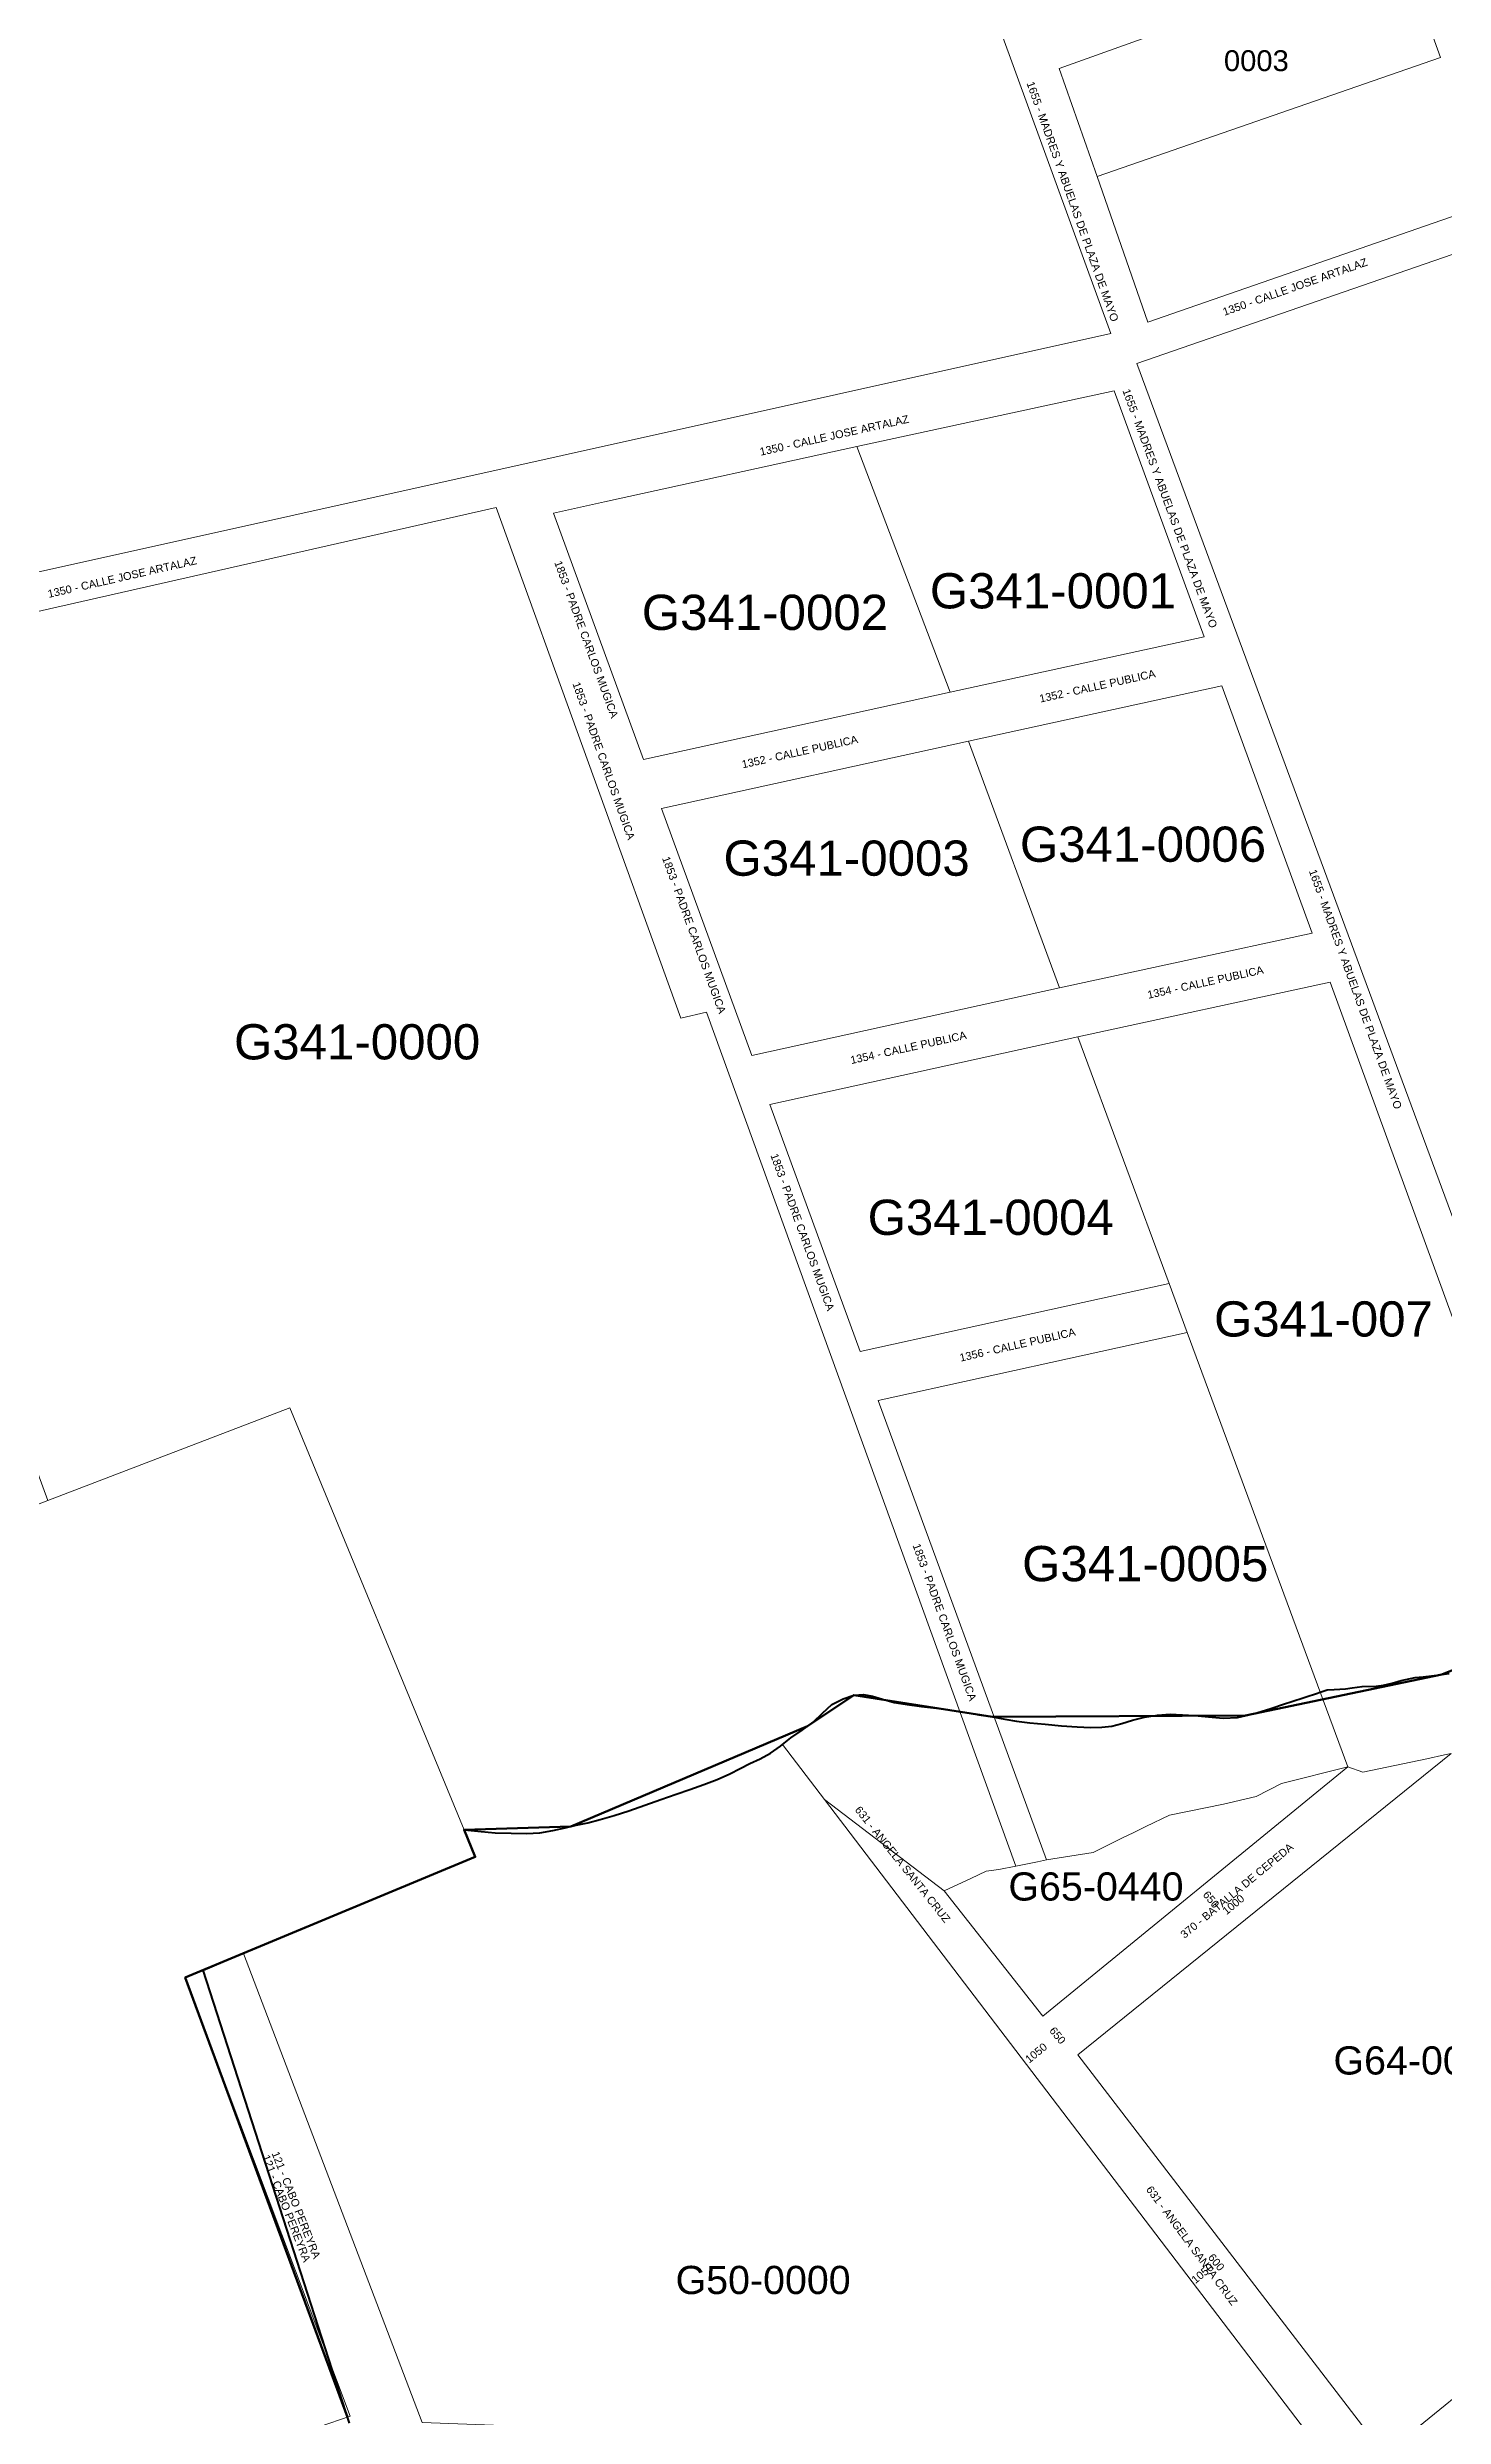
# Model space of a CAD drawing. Header units: millimetres. Extents: x -1182 to 19581, y -461 to 14363.
# Drawn here: x 13929 to 14464, y 12049 to 12957 of the extents above; entities that cross this region are included whole.
import ezdxf
from ezdxf.enums import TextEntityAlignment as Align

# ---------------------------------------------------------------- set-up
doc = ezdxf.new("R2010")
doc.units = ezdxf.units.MM
doc.layers.add('Barrios', color=70, linetype='Continuous', lineweight=40, true_color=0x94f532)
doc.layers.add('Calle_id', color=7, linetype='Continuous')
doc.layers.add('Manzana_Id', color=6, linetype='Continuous')
doc.layers.add('Manzana', color=4, linetype='Continuous', lineweight=9)
doc.layers.add('Planta urbana', color=1, linetype='Continuous', lineweight=70)
doc.styles.add('Calle_Id', font='@Arial Unicode MS')
doc.styles.add('Manzana', font='@Arial Unicode MS')

msp = doc.modelspace()

# ---------------------------------------------------------------- linework, layer by layer
at = {"layer": 'Barrios'}
msp.add_lwpolyline([(14044.33, 12046.72), (13988.2, 12220.26), (13995.8, 12223.41), (14092.55, 12263.64), (14088.23, 12274.1), (14089.66, 12273.97), (14094.78, 12273.44), (14100.18, 12272.95), (14106.3, 12272.71), (14112.22, 12272.67), (14117.34, 12272.96), (14122.25, 12273.81), (14126.97, 12274.85), (14131.23, 12275.81), (14135.7, 12276.77), (14140.42, 12277.96), (14145.72, 12279.49), (14151.44, 12281.37), (14157.48, 12283.5), (14163.71, 12285.7), (14169.47, 12287.67), (14174.78, 12289.54), (14180.09, 12291.42), (14185.3, 12293.4), (14190.11, 12295.51), (14194.07, 12297.52), (14197.72, 12299.43), (14201.72, 12301.32), (14205.72, 12303.42), (14209.56, 12306.15), (14210.3, 12306.75), (14213.45, 12309.31), (14217.84, 12312.24), (14221.99, 12315.28), (14222.19, 12315.48), (14225.55, 12318.8), (14229.14, 12322.06), (14233.52, 12324.23), (14237.61, 12325.67), (14241.29, 12325.94), (14244.8, 12325.33), (14248.61, 12324.06), (14253.08, 12322.89), (14258.11, 12322.06), (14263.59, 12321.32), (14269.25, 12320.64), (14274.79, 12319.92), (14280.31, 12319.06), (14281.59, 12318.84), (14285.57, 12318.17), (14290.81, 12317.34), (14295.51, 12316.46), (14299.99, 12315.64), (14305.02, 12315.01), (14310.9, 12314.48), (14317.22, 12313.9), (14323.2, 12313.47), (14328.29, 12313.28), (14332.65, 12313.37), (14336.47, 12313.83), (14340.38, 12314.8), (14344.41, 12316.02), (14349.02, 12317.17), (14353.94, 12318.01), (14358.89, 12318.38), (14363.56, 12318.18), (14368.19, 12317.89), (14373.52, 12317.37), (14379.2, 12316.84), (14384.67, 12317.12), (14390.82, 12318.54), (14397.1, 12320.41), (14403.04, 12322.44), (14404.71, 12322.98), (14410.97, 12325.01), (14414.93, 12326.31), (14416.36, 12326.82), (14419.03, 12327.67), (14421.72, 12327.8), (14426.11, 12328.09), (14428.64, 12328.46), (14432.47, 12329.04), (14437.84, 12329.13), (14440.62, 12329.47), (14443.98, 12330.3), (14447.38, 12331.27), (14452.78, 12332.38), (14455.88, 12332.66), (14460.04, 12333.17), (14465.84, 12333.99)], dxfattribs=at)
at = {"layer": 'Manzana'}
msp.add_lwpolyline([(14168.96, 13306.01), (14336.11, 12847.48), (13811.38, 12730.83), (13669.8, 13126.47), (14056.89, 13266.02)], close=True, dxfattribs=at)
for points in [[(14914.23, 12794.25), (14843.49, 13010.48), (14553.48, 12907.61), (14346.07, 12836.04), (14523.15, 12357.31)], [(14330.84, 12907.66), (14316.37, 12949.01), (14447.1, 12995.93)], [(14447.1, 12995.93), (14462.41, 12953.28), (14330.84, 12907.66)], [(14711.39, 12979.21), (14618.37, 12943.62), (14592.36, 12934.93), (14481.79, 12897.38), (14350.35, 12851.88), (14330.84, 12907.66)], [(14316.48, 12596.73), (14413.26, 12617.72), (14378.7, 12712.41), (14281.53, 12691.3)], [(13928.7, 12400.27), (13905.08, 12391.24), (13786.19, 12705.9), (13679.14, 12666.08), (13298.7, 12525.67), (13420.85, 12206.23), (13525.26, 12153.62), (13575.05, 12130.6), (13802.02, 11974.52), (13819.55, 11974.46), (13961.45, 12020.77), (14044.63, 12049.34), (13981.4, 12217.43), (14003.65, 12226.68)], [(14358.43, 12483.38), (14240.1, 12457.32), (14205.46, 12551.96), (14323.45, 12577.97)], [(14088.23, 12274.1), (14021.52, 12435.73), (13928.7, 12400.27)], [(14226.35, 12285.7), (14210.3, 12306.75), (14209.56, 12306.15), (14205.72, 12303.42), (14201.72, 12301.32), (14197.72, 12299.43), (14194.07, 12297.52), (14190.11, 12295.51), (14185.3, 12293.4), (14180.09, 12291.42), (14169.47, 12287.67), (14163.71, 12285.7), (14151.44, 12281.37), (14145.72, 12279.49), (14140.42, 12277.96), (14135.7, 12276.77), (14131.23, 12275.81), (14122.25, 12273.81), (14117.34, 12272.96), (14112.22, 12272.67), (14106.3, 12272.71), (14100.18, 12272.95), (14094.78, 12273.44), (14089.66, 12273.97), (14088.23, 12274.1)], [(14466.49, 12303.28), (14323.43, 12187.88), (14441, 12034.61), (14590.83, 12156.58), (14537.6, 12225.08), (14484.15, 12184.22), (14472.01, 12200.12), (14525.33, 12240.87), (14476.43, 12303.8)], [(14466.49, 12303.28), (14464, 12302.75), (14457.17, 12301.3), (14432.72, 12296.13), (14426.91, 12298.25)], [(14272.3, 12250.61), (14310.02, 12202.67), (14426.91, 12298.25)], [(14311.4, 12262.51), (14329.4, 12265.4), (14340.32, 12270.86), (14344.87, 12273.03), (14349.57, 12275.3), (14358.63, 12279.67), (14379.32, 12283.94), (14391.83, 12286.85), (14401.49, 12291.81), (14426.91, 12298.25)], [(14226.35, 12285.7), (14426.64, 12022.91), (14271.35, 11896.35), (14161.01, 12042.85), (14130.26, 12044.78), (14072.16, 12046.94), (14003.65, 12226.68)], [(14272.3, 12250.61), (14226.35, 12285.7)], [(14003.65, 12226.68), (14092.55, 12263.64), (14088.23, 12274.1)], [(14272.3, 12250.61), (14282.41, 12255.36), (14288.34, 12258.15), (14293.23, 12258.85), (14299.65, 12260.1)], [(14299.65, 12260.1), (14306.07, 12261.36), (14308.05, 12261.75), (14311.4, 12262.51)]]:
    msp.add_lwpolyline(points, dxfattribs=at)
at = {"layer": 'Manzana', "linetype": 'Continuous'}
for points in [[(14274.58, 12710.09), (14371.84, 12731.19), (14337.42, 12825.49), (14238.72, 12804.18)], [(14274.58, 12710.09), (14157.06, 12684.2), (14122.52, 12778.58), (14142.07, 12783.02), (14238.72, 12804.18)], [(14274.58, 12710.09), (14238.72, 12804.18)], [(13928.7, 12400.27), (13813.18, 12715.61), (14100.48, 12780.85), (14171.36, 12585.13), (14181.12, 12587.35), (14299.65, 12260.1)], [(14281.53, 12691.3), (14163.94, 12665.4), (14198.58, 12570.76), (14316.48, 12596.73)], [(14281.53, 12691.3), (14316.48, 12596.73)], [(14323.45, 12577.97), (14420.12, 12598.93), (14511.01, 12349.94)], [(14323.45, 12577.97), (14358.43, 12483.38)], [(14365.36, 12464.59), (14358.43, 12483.38)], [(14365.36, 12464.59), (14246.98, 12438.52), (14311.4, 12262.51)], [(14365.36, 12464.59), (14426.91, 12298.25)]]:
    msp.add_lwpolyline(points, dxfattribs=at)
at = {"layer": 'Planta urbana'}
msp.add_lwpolyline([(14524.05, 12358.25), (14462.94, 12333.58), (14387.75, 12317.83), (14290.81, 12317.34), (14237.61, 12325.67), (14219.92, 12313.76), (14129.1, 12275.33), (14088.23, 12274.1), (14092.55, 12263.64), (13981.4, 12217.43), (14043.6, 12048.98)], dxfattribs=at)

# ---------------------------------------------------------------- texts
at = {"color": 40, "true_color": 0xe6bd19, "style": 'Calle_Id'}
for s, p in [('650', (14374.56, 12247.36, 1)), ('650', (14315.72, 12195.25, 1)), ('600', (14376.56, 12108.35, 1))]:
    msp.add_text(s, height=3, rotation=309.3589, dxfattribs=at).set_placement(p, align=Align.MIDDLE)
at = {"color": 32, "true_color": 0xe3621c, "style": 'Calle_Id'}
for s, p in [('1000', (14383.08, 12245.4, 1)), ('1050', (14307.48, 12188.55, 1)), ('1050', (14371.2, 12104.08, 1))]:
    msp.add_text(s, height=3, rotation=39.3589, dxfattribs=at).set_placement(p, align=Align.MIDDLE)
at = {"layer": 'Calle_id', "color": 7, "style": 'Calle_Id'}
for s, rotation, p in [('1655 - MADRES Y ABUELAS DE PLAZA DE MAYO', 289.56972, (14321.48, 12898.06, 1)), ('1350 - CALLE JOSE ARTALAZ', 19.39116, (14406.71, 12865.35, 1)), ('1655 - MADRES Y ABUELAS DE PLAZA DE MAYO', 289.79591, (14429.87, 12596.2, 1)), ('631 - ANGELA SANTA CRUZ', 308.55985, (14256.33, 12260.81, 1)), ('370 - BATALLA DE CEPEDA', 39.53523, (14384.4, 12250.74, 1)), ('631 - ANGELA SANTA CRUZ', 306.45247, (14367.19, 12114.71, 1)), ('390 - COMBT. DE MALVINAS', 39.86877, (14477.06, 12051.62, 1))]:
    msp.add_text(s, height=3, rotation=rotation, dxfattribs=at).set_placement(p, align=Align.MIDDLE)
at = {"layer": 'Calle_id', "linetype": 'Continuous', "style": 'Calle_Id'}
for s, rotation, p in [('1655 - MADRES Y ABUELAS DE PLAZA DE MAYO', 290.25933, (14358.76, 12780.47)), ('1350 - CALLE JOSE ARTALAZ', 12.56029, (14230.12, 12808.46)), ('1350 - CALLE JOSE ARTALAZ', 12.84213, (13957.23, 12754.11, 1)), ('1352 - CALLE PUBLICA', 12.46158, (14330.94, 12712.38)), ('1352 - CALLE PUBLICA', 12.46158, (14216.89, 12687.18)), ('1354 - CALLE PUBLICA', 12.39958, (14372.36, 12598.86)), ('1354 - CALLE PUBLICA', 12.39958, (14258.52, 12573.83)), ('1356 - CALLE PUBLICA', 12.83939, (14300.33, 12459.96))]:
    msp.add_text(s, height=3, rotation=rotation, dxfattribs=at).set_placement(p, align=Align.MIDDLE)
at = {"layer": 'Calle_id', "style": 'Calle_Id'}
for rotation, p in [(290.03597, (14135.1, 12730.28)), (289.50342, (14141.79, 12683.72)), (290.03181, (14176.41, 12616.99)), (290.03181, (14217.93, 12503.12)), (290.03181, (14272.43, 12353.64))]:
    msp.add_text('1853 - PADRE CARLOS MUGICA', height=3, rotation=rotation, dxfattribs=at).set_placement(p, align=Align.MIDDLE)
at = {"layer": 'Calle_id', "color": 7, "linetype": 'Continuous', "style": 'Calle_Id'}
for rotation, p in [(291.38479, (14020.17, 12128.98)), (291.63686, (14023.89, 12130.29, 1))]:
    msp.add_text('121 - CABO PEREYRA', height=3, rotation=rotation, dxfattribs=at).set_placement(p, align=Align.MIDDLE)
at = {"layer": 'Manzana_Id', "style": 'Manzana'}
for s, height, p in [('0003', 8, (14379.46, 12948.03)), ('G341-0002', 13.5, (14156.36, 12733.87)), ('G341-0006', 13.5, (14301.27, 12645.02)), ('G341-0003', 13.5, (14187.67, 12639.68)), ('G341-0004', 13.5, (14242.91, 12502.04)), ('G341-007', 13.5, (14375.67, 12463.08)), ('G341-0005', 13.5, (14302.12, 12369.32))]:
    msp.add_text(s, height=height, dxfattribs=at).set_placement(p)
for s, height, p in [('G341-0001', 13.5, (14313.95, 12748.88)), ('G341-0000', 13.5, (14047.25, 12576.04)), ('G65-0440', 10.8, (14330.42, 12252.34)), ('G64-0000', 10.8, (14454.99, 12185.68)), ('G50-0000', 10.8, (14202.85, 12101.55))]:
    msp.add_text(s, height=height, dxfattribs=at).set_placement(p, align=Align.MIDDLE_CENTER)

doc.saveas('drawing.dxf')
